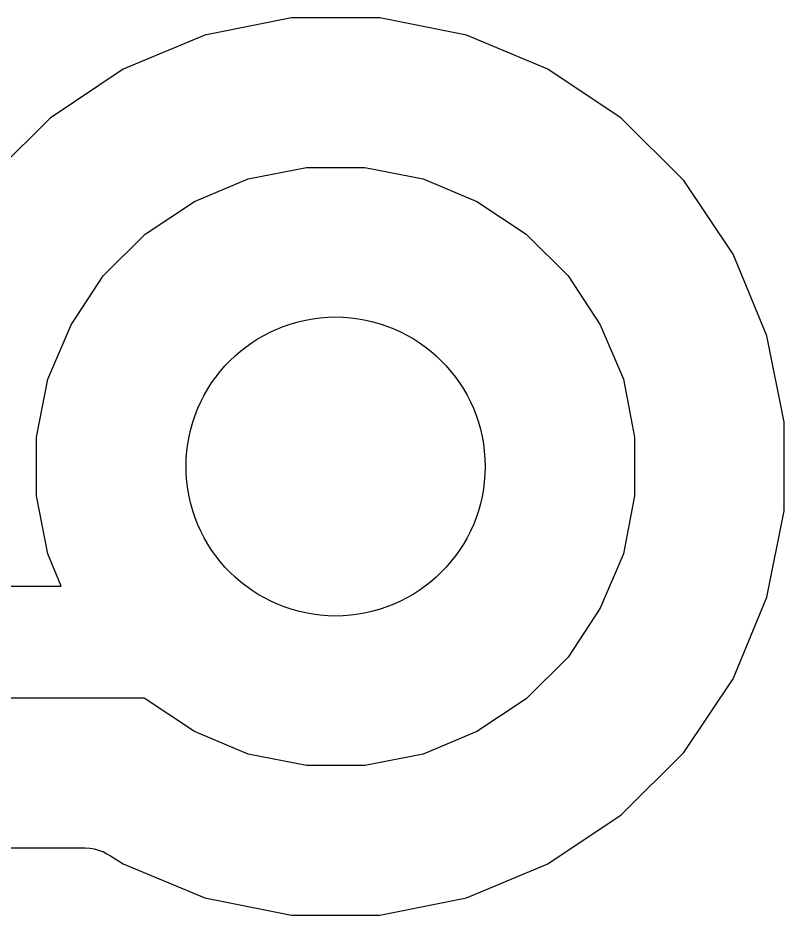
# Model space of a CAD drawing. Extents: x 113.2 to 188.8, y -123.8 to -78.2.
# Drawn here: x 163.925 to 164.95, y -90.35 to -89.15 of the extents above; entities that cross this region are included whole.
import ezdxf

# ---------------------------------------------------------------- set-up
doc = ezdxf.new("R2010")
doc.units = 0
doc.layers.add('BLACK', color=7, linetype='CONTINUOUS')

msp = doc.modelspace()

# ---------------------------------------------------------------- linework, layer by layer
at = {"layer": 'BLACK', "linetype": 'CONTINUOUS'}
for p, q in [((164.291, -89.15), (164.175, -89.1731)), ((164.409, -89.15), (164.291, -89.15)), ((164.525, -89.1731), (164.409, -89.15)), ((164.175, -89.1731), (164.066, -89.2183)), ((164.634, -89.2183), (164.525, -89.1731)), ((164.066, -89.2183), (163.968, -89.284)), ((164.732, -89.284), (164.634, -89.2183)), ((163.968, -89.284), (163.884, -89.3675)), ((164.816, -89.3675), (164.732, -89.284)), ((164.233, -89.3654), (164.311, -89.35)), ((164.311, -89.35), (164.389, -89.35)), ((164.389, -89.35), (164.467, -89.3654)), ((164.161, -89.3955), (164.233, -89.3654)), ((164.467, -89.3654), (164.539, -89.3955)), ((164.882, -89.4658), (164.816, -89.3675)), ((164.095, -89.4393), (164.161, -89.3955)), ((164.539, -89.3955), (164.605, -89.4393)), ((164.039, -89.495), (164.095, -89.4393)), ((164.605, -89.4393), (164.661, -89.495)), ((164.927, -89.575), (164.882, -89.4658)), ((163.996, -89.5605), (164.039, -89.495)), ((164.661, -89.495), (164.704, -89.5605)), ((163.965, -89.6333), (163.996, -89.5605)), ((164.704, -89.5605), (164.735, -89.6333)), ((164.95, -89.6909), (164.927, -89.575)), ((163.95, -89.7106), (163.965, -89.6333)), ((164.735, -89.6333), (164.75, -89.7106)), ((164.95, -89.8091), (164.95, -89.6909)), ((163.95, -89.7894), (163.95, -89.7106)), ((164.75, -89.7106), (164.75, -89.7894)), ((163.965, -89.8667), (163.95, -89.7894)), ((164.75, -89.7894), (164.735, -89.8667)), ((164.927, -89.925), (164.95, -89.8091)), ((163.983, -89.91), (163.965, -89.8667)), ((164.735, -89.8667), (164.704, -89.9395)), ((162.62, -89.91), (163.983, -89.91)), ((164.882, -90.0342), (164.927, -89.925)), ((164.704, -89.9395), (164.661, -90.005)), ((164.661, -90.005), (164.605, -90.0607)), ((164.816, -90.1325), (164.882, -90.0342)), ((164.094, -90.06), (162.62, -90.06)), ((164.095, -90.0607), (164.094, -90.06)), ((164.161, -90.1045), (164.095, -90.0607)), ((164.605, -90.0607), (164.539, -90.1045)), ((164.233, -90.1346), (164.161, -90.1045)), ((164.539, -90.1045), (164.467, -90.1346)), ((164.311, -90.15), (164.233, -90.1346)), ((164.467, -90.1346), (164.389, -90.15)), ((164.732, -90.2161), (164.816, -90.1325)), ((164.389, -90.15), (164.311, -90.15)), ((164.634, -90.2817), (164.732, -90.2161)), ((163.473, -90.26), (164.014, -90.26)), ((164.014, -90.26), (164.014, -90.26)), ((164.014, -90.26), (164.014, -90.26)), ((164.014, -90.26), (164.014, -90.26)), ((164.014, -90.26), (164.015, -90.26)), ((164.015, -90.26), (164.021, -90.2607)), ((164.021, -90.2607), (164.027, -90.2612)), ((164.027, -90.2612), (164.027, -90.2613)), ((164.027, -90.2613), (164.027, -90.2614)), ((164.027, -90.2614), (164.033, -90.2631)), ((164.033, -90.2631), (164.038, -90.2648)), ((164.038, -90.2648), (164.039, -90.265)), ((164.039, -90.265), (164.039, -90.2651)), ((164.039, -90.2651), (164.044, -90.2679)), ((164.044, -90.2679), (164.049, -90.2706)), ((164.049, -90.2706), (164.066, -90.2817)), ((164.066, -90.2817), (164.175, -90.3269)), ((164.525, -90.3269), (164.634, -90.2817)), ((164.175, -90.3269), (164.291, -90.35)), ((164.409, -90.35), (164.525, -90.3269)), ((164.291, -90.35), (164.409, -90.35))]:
    msp.add_line(p, q, dxfattribs=at)
at = {"layer": 'BLACK'}
msp.add_circle((164.35, -89.75), 0.2, dxfattribs=at)

doc.saveas('drawing.dxf')
